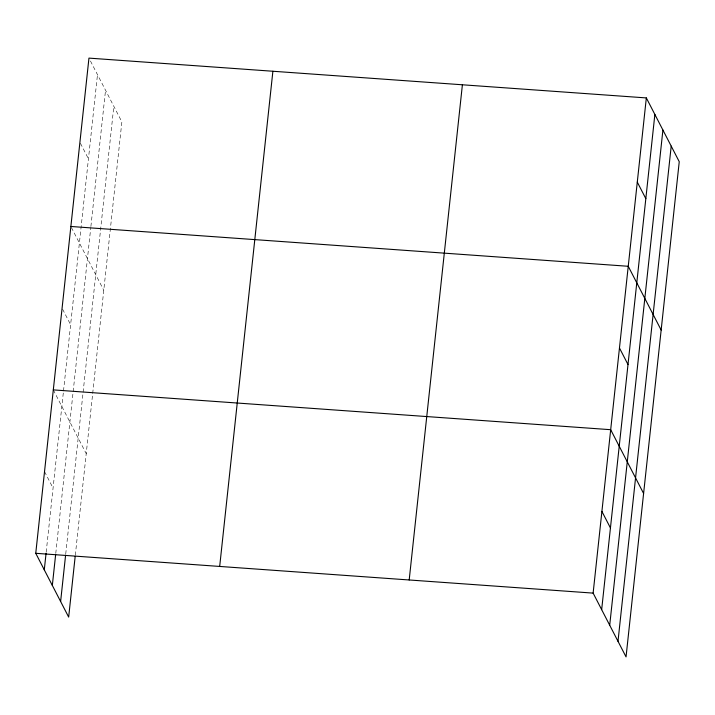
<?xml version="1.0" encoding="UTF-8"?>
<svg xmlns="http://www.w3.org/2000/svg" width="715" height="715" viewBox="0 0 715 715"><rect width="100%" height="100%" fill="white"/><g stroke="black" fill="none" stroke-linecap="round" stroke-linejoin="round"><path stroke-width="0.54" stroke-dasharray="3.58 2.68" d="M46.18 552.168L63.385 392.07M63.501 390.971L97.49 74.646M55.77 553.41L90.778 227.593M90.894 226.485L105.534 90.242M65.726 554.009L113.828 106.303M75.307 555.251L121.872 121.89L89.455 59.086M80.411 143.268L88.445 158.828M71.366 227.45L103.782 290.254M62.589 309.157L70.624 324.717M53.303 389.89L86.229 453.668M44.527 471.596L53.062 488.13"/><path stroke-width="1.07" d="M75.191 556.35L68.667 617.081L35.75 553.303L88.955 58.112L646.333 97.919L679.25 161.697L626.045 656.888L593.128 593.11L646.333 97.919M44.285 569.837L46.064 553.276M52.329 585.424L55.654 554.509M60.623 601.494L65.601 555.117M219.684 566.441L272.889 71.25M409.195 579.972L462.399 84.781M601.664 609.645L654.869 114.454M609.707 625.232L662.912 130.041M618.001 641.292L671.206 146.11M70.865 226.476L628.244 266.284L661.161 330.062M53.303 389.89L610.682 429.697L643.598 493.475M35.75 553.303L593.128 593.11M637.288 182.102L645.824 198.636M619.467 347.991L627.993 364.525M601.905 511.404L610.44 527.938"/></g></svg>
